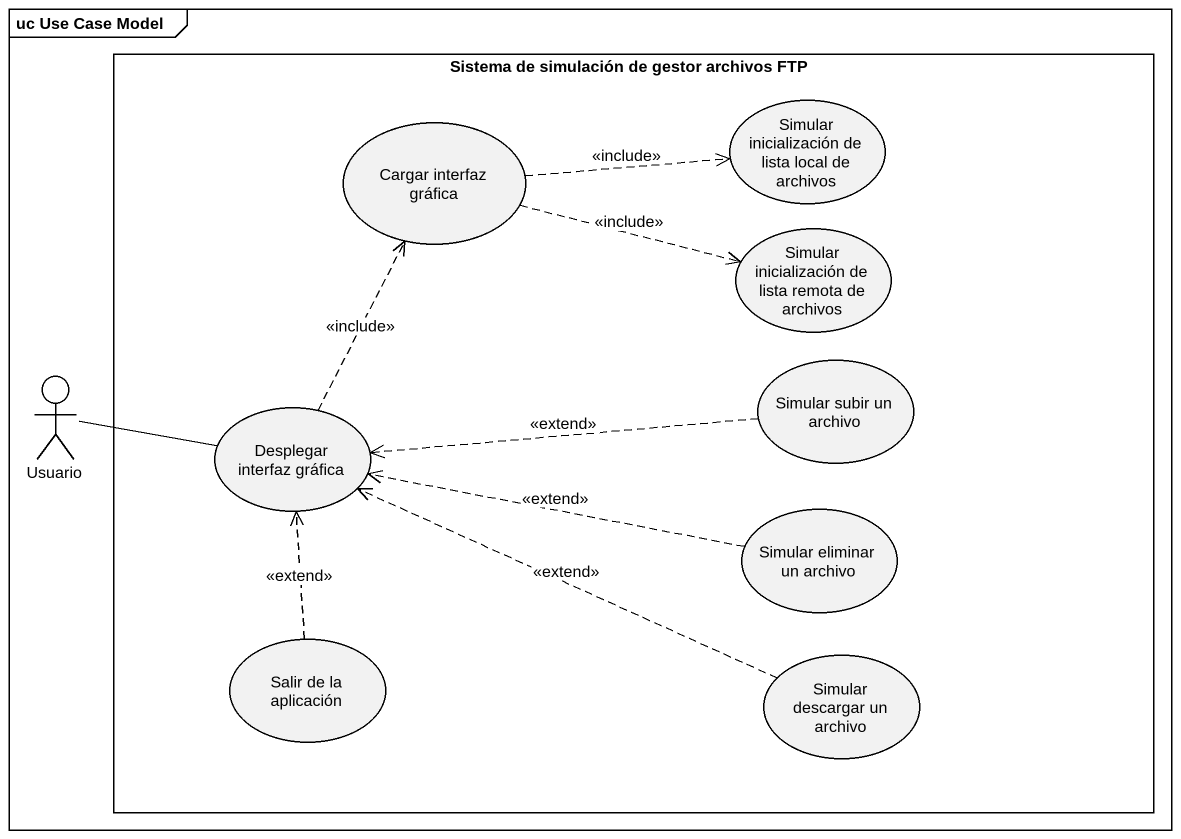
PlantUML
@startuml
mainframe uc Use Case Model
rectangle "Sistema de simulación de gestor archivos FTP" as Sistema_de_simulación_de {
  usecase "Cargar interfaz gráfica" as Cargar_interfaz_gráfica
  usecase "Simular inicialización de lista local de archivos" as Simular_inicialización_de
  usecase "Simular inicialización de lista remota de archivos" as Simular_inicialización_de_2
  usecase "Desplegar interfaz gráfica" as Desplegar_interfaz_gráfica
  usecase "Simular subir un archivo" as Simular_subir_un_archivo
  usecase "Simular eliminar un archivo" as Simular_eliminar_un_archivo
  usecase "Salir de la aplicación" as Salir_de_la_aplicación
  usecase "Simular descargar un archivo" as Simular_descargar_un_archivo
}
actor Usuario
Cargar_interfaz_gráfica .right.> Simular_inicialización_de : <<include>>
Cargar_interfaz_gráfica .right.> Simular_inicialización_de_2 : <<include>>
Usuario -right- Desplegar_interfaz_gráfica
Desplegar_interfaz_gráfica .up.> Cargar_interfaz_gráfica : <<include>>
Simular_subir_un_archivo .left.> Desplegar_interfaz_gráfica : <<extend>>
Simular_eliminar_un_archivo .left.> Desplegar_interfaz_gráfica : <<extend>>
Salir_de_la_aplicación .up.> Desplegar_interfaz_gráfica : <<extend>>
Simular_descargar_un_archivo .left.> Desplegar_interfaz_gráfica : <<extend>>
@enduml
